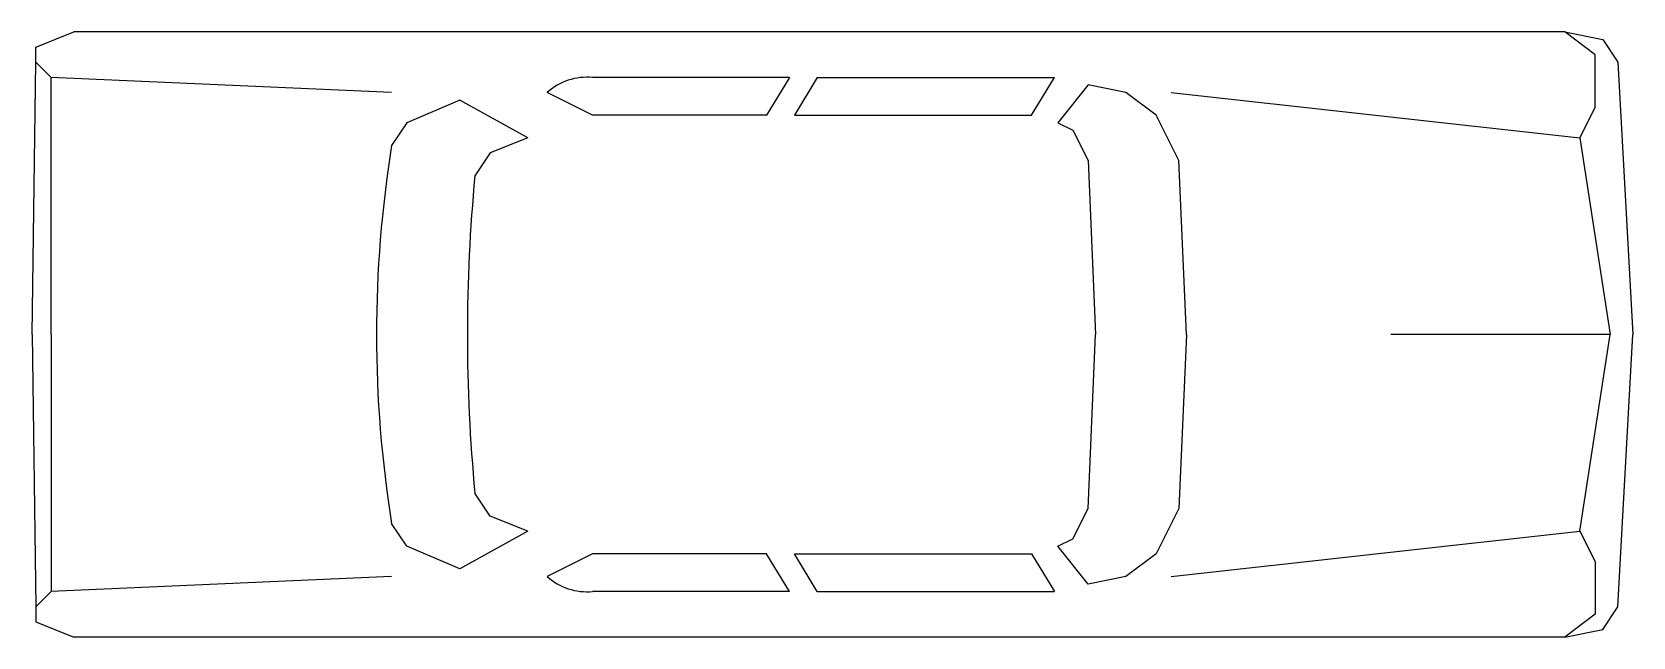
# Model space of a CAD drawing. Extents: x -5.37 to 0, y -1.02 to 1.02.
import ezdxf

# ---------------------------------------------------------------- set-up
doc = ezdxf.new("R2010")
doc.units = 0
doc.header["$LTSCALE"] = 1.2
doc.header["$MEASUREMENT"] = 0
doc.layers.get('0').update_dxf_attribs({"color": 3, "linetype": 'CONTINUOUS'})

msp = doc.modelspace()

# ---------------------------------------------------------------- linework, layer by layer
for p, q in [((-5.3594, 0.9652), (-5.2324, 1.016)), ((-0.2286, 1.016), (-5.2324, 1.016)), ((-0.127, 0.9398), (-0.2286, 1.016)), ((-0.2286, 1.016), (-0.1016, 0.9906)), ((-0.1016, 0.9906), (-0.0508, 0.9144)), ((-5.3725, 0), (-5.3594, 0.9144)), ((-5.3594, 0.9144), (-5.3594, 0.9652)), ((-5.3086, 0.8636), (-5.3594, 0.9144)), ((-0.127, 0.762), (-0.127, 0.9398)), ((-0.0508, 0.9144), (0, 0)), ((-5.3086, 0), (-5.3086, 0.8636)), ((-4.1656, 0.8128), (-5.3086, 0.8636)), ((-2.831, 0.8634), (-3.4914, 0.8634)), ((-2.831, 0.8634), (-2.9072, 0.7364)), ((-2.7372, 0.8636), (-2.8134, 0.7366)), ((-2.7372, 0.8636), (-1.9418, 0.8636)), ((-2.018, 0.7366), (-1.9418, 0.8636)), ((-3.4914, 0.7364), (-3.6438, 0.8126)), ((-1.8288, 0.8382), (-1.9304, 0.7112)), ((-1.7018, 0.8128), (-1.8288, 0.8382)), ((-1.6002, 0.7366), (-1.7018, 0.8128)), ((-1.5494, 0.8128), (-0.1778, 0.6604)), ((-3.937, 0.7874), (-4.1148, 0.7112)), ((-3.7084, 0.6604), (-3.937, 0.7874)), ((-0.1778, 0.6604), (-0.127, 0.762)), ((-4.1148, 0.7112), (-4.1656, 0.635)), ((-2.9072, 0.7364), (-3.4914, 0.7364)), ((-2.8134, 0.7366), (-2.018, 0.7366)), ((-1.9304, 0.7112), (-1.8796, 0.6858)), ((-1.524, 0.5842), (-1.6002, 0.7366)), ((-3.7084, 0.6604), (-3.8354, 0.6096)), ((-1.8796, 0.6858), (-1.8288, 0.5842)), ((-0.1778, 0.6604), (-0.0762, 0)), ((-3.8354, 0.6096), (-3.8862, 0.5334)), ((-1.8288, 0.5842), (-1.8034, 0)), ((-1.4986, 0), (-1.524, 0.5842)), ((-5.3725, 0), (-5.3594, -0.9144)), ((-5.3086, 0), (-5.3086, -0.8636)), ((-1.8288, -0.5842), (-1.8034, 0)), ((-1.4986, 0), (-1.524, -0.5842)), ((-0.0762, 0), (-0.8128, 0)), ((-0.1778, -0.6604), (-0.0762, 0)), ((-0.0508, -0.9144), (0, 0)), ((-3.8354, -0.6096), (-3.8862, -0.5334)), ((-1.8796, -0.6858), (-1.8288, -0.5842)), ((-1.524, -0.5842), (-1.6002, -0.7366)), ((-4.1148, -0.7112), (-4.1656, -0.635)), ((-3.7084, -0.6604), (-3.8354, -0.6096)), ((-3.7084, -0.6604), (-3.937, -0.7874)), ((-1.9304, -0.7112), (-1.8796, -0.6858)), ((-1.5494, -0.8128), (-0.1778, -0.6604)), ((-0.1778, -0.6604), (-0.127, -0.762)), ((-3.937, -0.7874), (-4.1148, -0.7112)), ((-3.4914, -0.7364), (-3.6438, -0.8126)), ((-2.9072, -0.7364), (-3.4914, -0.7364)), ((-2.831, -0.8634), (-2.9072, -0.7364)), ((-2.8134, -0.7366), (-2.018, -0.7366)), ((-2.7372, -0.8636), (-2.8134, -0.7366)), ((-2.018, -0.7366), (-1.9418, -0.8636)), ((-1.8288, -0.8382), (-1.9304, -0.7112)), ((-1.6002, -0.7366), (-1.7018, -0.8128)), ((-0.127, -0.762), (-0.127, -0.9398)), ((-4.1656, -0.8128), (-5.3086, -0.8636)), ((-1.7018, -0.8128), (-1.8288, -0.8382)), ((-5.3086, -0.8636), (-5.3594, -0.9144)), ((-2.831, -0.8634), (-3.4914, -0.8634)), ((-2.7372, -0.8636), (-1.9418, -0.8636)), ((-5.3594, -0.9144), (-5.3594, -0.9652)), ((-5.3594, -0.9652), (-5.2324, -1.016)), ((-0.127, -0.9398), (-0.2286, -1.016)), ((-0.1016, -0.9906), (-0.0508, -0.9144)), ((-0.2286, -1.016), (-5.2324, -1.016)), ((-0.2286, -1.016), (-0.1016, -0.9906))]:
    msp.add_line(p, q)
for centre, radius, start, end in [((-3.5093, 0.6632), 0.2009, 84.8716, 131.9983), ((-0.2223, 0), 3.9941, 170.8522, 189.1478), ((1.7018, 0), 5.6134, 174.5474, 185.4526), ((-3.5093, -0.6632), 0.2009, 228.0017, 275.1284)]:
    msp.add_arc(centre, radius, start, end)

doc.saveas('drawing.dxf')
